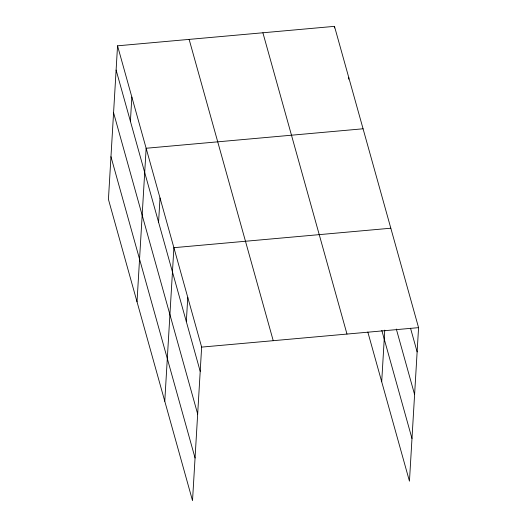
<?xml version="1.0" encoding="UTF-8"?>
<svg xmlns="http://www.w3.org/2000/svg" width="527" height="527" viewBox="0 0 527 527"><rect width="100%" height="100%" fill="white"/><g stroke="black" fill="none" stroke-linecap="round" stroke-linejoin="round"><path stroke-width="0.79" d="M117.547 45.816L108.43 199.358L192.52 500.65L201.643 347.109L117.547 45.816L334.48 26.35L418.57 327.642L409.453 481.184L367.826 332.043M130.406 121.282L131.849 97.034M137.02 301.8L146.144 148.258L363.07 128.786M158.574 222.216L160.017 197.968M164.773 401.225L173.897 247.683L390.823 228.217M186.327 321.641L187.77 297.393M334.381 27.964L334.48 26.35M348.676 79.188L348.775 77.568M381.7 381.759L384.763 330.133M201.643 347.109L418.57 327.642M410.526 328.216L417.134 351.891M396.317 329.059L414.597 394.558M381.811 330.409L411.982 438.517M262.894 32.773L346.983 334.065M189.134 39.393L273.23 340.686M116.111 70.065L200.207 371.357M113.575 112.732L197.671 414.024M110.96 156.69L195.056 457.983"/></g></svg>
